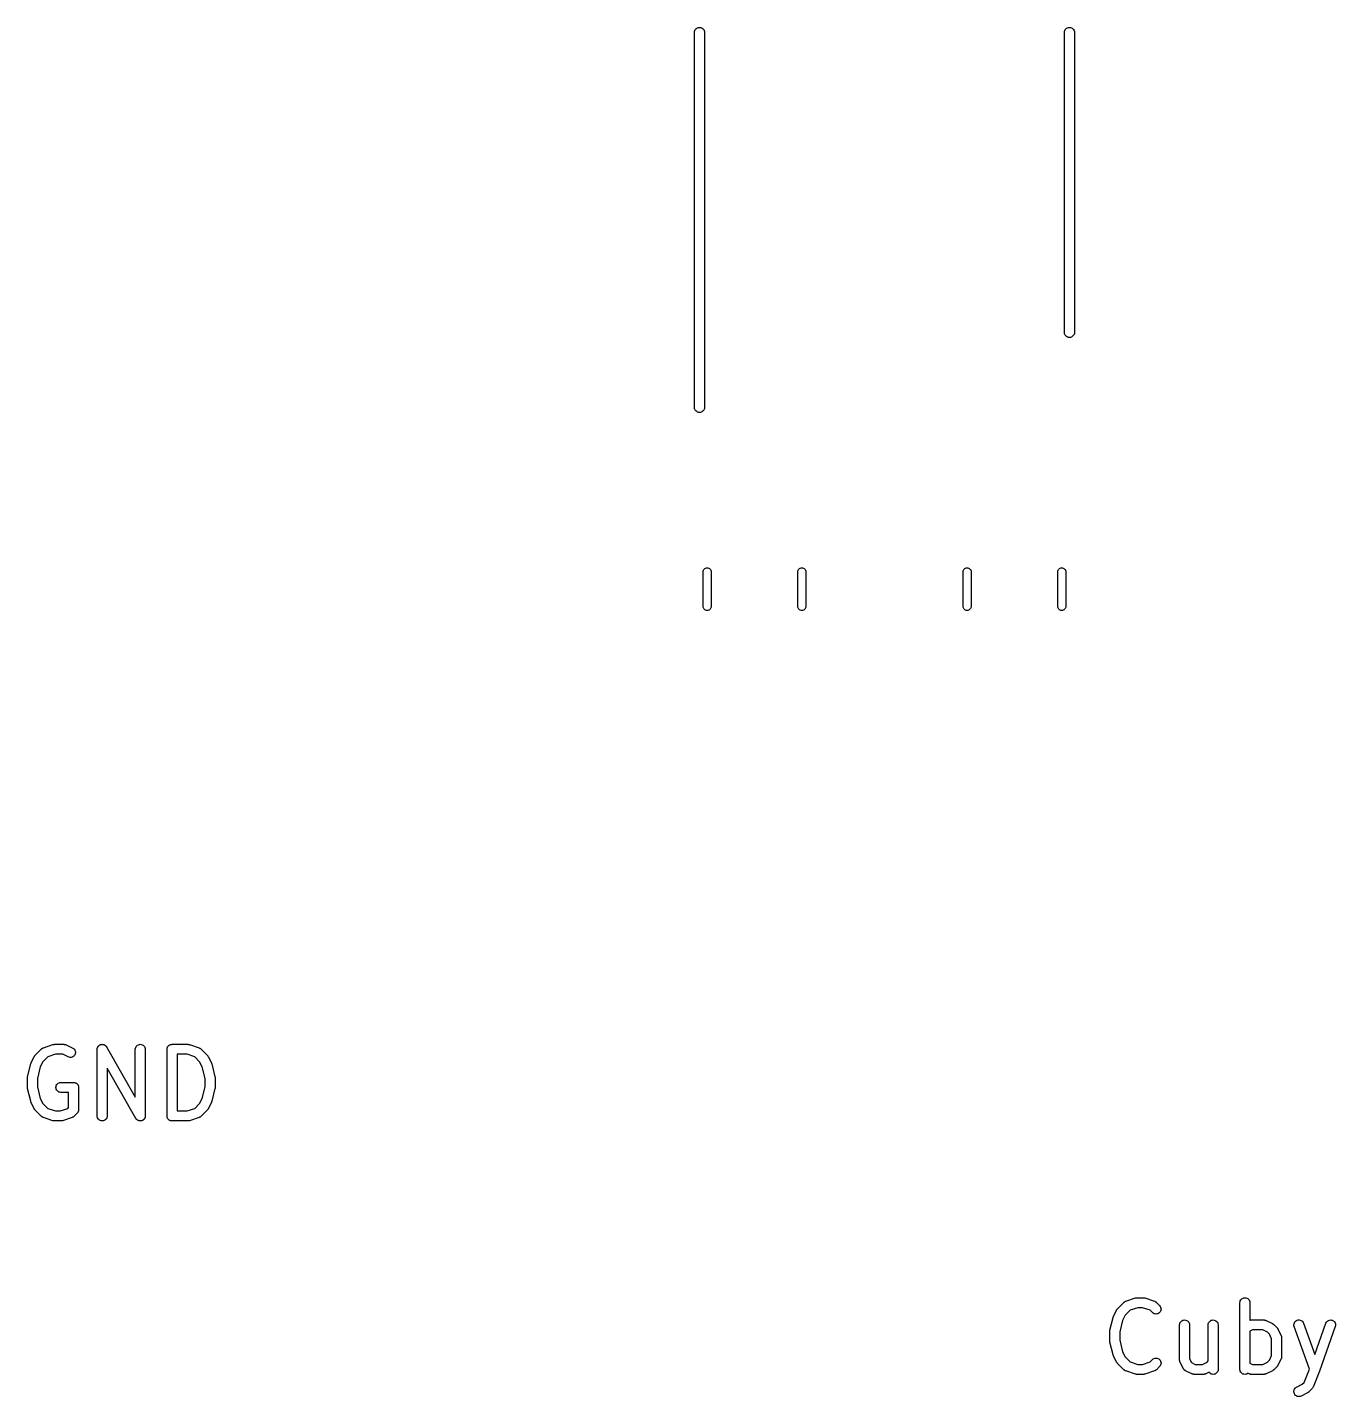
# Model space of a CAD drawing. Extents: x 153.1 to 192.9, y -117.1 to -78.2.
# Drawn here: x 153.09 to 172.72, y -117.11 to -96.57 of the extents above; entities that cross this region are included whole.
import ezdxf

# ---------------------------------------------------------------- set-up
doc = ezdxf.new("R2010")
doc.units = 0
doc.layers.add('BLACK', color=7, linetype='CONTINUOUS')

msp = doc.modelspace()

# ---------------------------------------------------------------- linework, layer by layer
at = {"layer": 'BLACK', "linetype": 'CONTINUOUS'}
for p, q in [((163.1, -96.6463), (163.101, -96.6353)), ((163.1, -102.279), (163.1, -96.6463)), ((163.101, -96.6353), (163.105, -96.6212)), ((163.105, -96.6212), (163.112, -96.6081)), ((163.112, -96.6081), (163.122, -96.5967)), ((163.122, -96.5967), (163.133, -96.5873)), ((163.133, -96.5873), (163.146, -96.5804)), ((163.146, -96.5804), (163.16, -96.5761)), ((163.16, -96.5761), (163.175, -96.5746)), ((163.175, -96.5746), (163.19, -96.5761)), ((163.19, -96.5761), (163.204, -96.5804)), ((163.204, -96.5804), (163.217, -96.5873)), ((163.217, -96.5873), (163.228, -96.5967)), ((163.228, -96.5967), (163.238, -96.6081)), ((163.238, -96.6081), (163.245, -96.6212)), ((163.245, -96.6212), (163.249, -96.6353)), ((163.249, -96.6353), (163.25, -96.6463)), ((163.25, -96.6463), (163.25, -102.279)), ((168.65, -96.6463), (168.651, -96.6353)), ((168.65, -101.154), (168.65, -96.6463)), ((168.651, -96.6353), (168.655, -96.6212)), ((168.655, -96.6212), (168.662, -96.6081)), ((168.662, -96.6081), (168.672, -96.5967)), ((168.672, -96.5967), (168.683, -96.5873)), ((168.683, -96.5873), (168.696, -96.5804)), ((168.696, -96.5804), (168.71, -96.5761)), ((168.71, -96.5761), (168.725, -96.5746)), ((168.725, -96.5746), (168.74, -96.5761)), ((168.74, -96.5761), (168.754, -96.5804)), ((168.754, -96.5804), (168.767, -96.5873)), ((168.767, -96.5873), (168.778, -96.5967)), ((168.778, -96.5967), (168.788, -96.6081)), ((168.788, -96.6081), (168.795, -96.6212)), ((168.795, -96.6212), (168.799, -96.6353)), ((168.799, -96.6353), (168.8, -96.6463)), ((168.8, -96.6463), (168.8, -101.154)), ((168.651, -101.165), (168.65, -101.154)), ((168.655, -101.179), (168.651, -101.165)), ((168.662, -101.192), (168.655, -101.179)), ((168.672, -101.203), (168.662, -101.192)), ((168.683, -101.213), (168.672, -101.203)), ((168.696, -101.22), (168.683, -101.213)), ((168.71, -101.224), (168.696, -101.22)), ((168.725, -101.225), (168.71, -101.224)), ((168.74, -101.224), (168.725, -101.225)), ((168.754, -101.22), (168.74, -101.224)), ((168.767, -101.213), (168.754, -101.22)), ((168.778, -101.203), (168.767, -101.213)), ((168.788, -101.192), (168.778, -101.203)), ((168.795, -101.179), (168.788, -101.192)), ((168.799, -101.165), (168.795, -101.179)), ((168.8, -101.154), (168.799, -101.165)), ((163.101, -102.29), (163.1, -102.279)), ((163.105, -102.304), (163.101, -102.29)), ((163.112, -102.317), (163.105, -102.304)), ((163.122, -102.328), (163.112, -102.317)), ((163.133, -102.338), (163.122, -102.328)), ((163.146, -102.345), (163.133, -102.338)), ((163.16, -102.349), (163.146, -102.345)), ((163.175, -102.35), (163.16, -102.349)), ((163.19, -102.349), (163.175, -102.35)), ((163.204, -102.345), (163.19, -102.349)), ((163.217, -102.338), (163.204, -102.345)), ((163.228, -102.328), (163.217, -102.338)), ((163.238, -102.317), (163.228, -102.328)), ((163.245, -102.304), (163.238, -102.317)), ((163.249, -102.29), (163.245, -102.304)), ((163.25, -102.279), (163.249, -102.29)), ((163.23, -104.738), (163.231, -104.73)), ((163.231, -104.73), (163.234, -104.718)), ((163.234, -104.718), (163.24, -104.708)), ((163.24, -104.708), (163.247, -104.699)), ((163.247, -104.699), (163.257, -104.691)), ((163.257, -104.691), (163.267, -104.686)), ((163.267, -104.686), (163.278, -104.682)), ((163.278, -104.682), (163.29, -104.681)), ((163.29, -104.681), (163.302, -104.682)), ((163.302, -104.682), (163.313, -104.686)), ((163.313, -104.686), (163.323, -104.691)), ((163.323, -104.691), (163.333, -104.699)), ((163.333, -104.699), (163.34, -104.708)), ((163.34, -104.708), (163.346, -104.718)), ((163.346, -104.718), (163.349, -104.73)), ((163.349, -104.73), (163.35, -104.738)), ((164.65, -104.738), (164.651, -104.73)), ((164.651, -104.73), (164.654, -104.718)), ((164.654, -104.718), (164.66, -104.708)), ((164.66, -104.708), (164.667, -104.699)), ((164.667, -104.699), (164.677, -104.691)), ((164.677, -104.691), (164.687, -104.686)), ((164.687, -104.686), (164.698, -104.682)), ((164.698, -104.682), (164.71, -104.681)), ((164.71, -104.681), (164.722, -104.682)), ((164.722, -104.682), (164.733, -104.686)), ((164.733, -104.686), (164.743, -104.691)), ((164.743, -104.691), (164.753, -104.699)), ((164.753, -104.699), (164.76, -104.708)), ((164.76, -104.708), (164.766, -104.718)), ((164.766, -104.718), (164.769, -104.73)), ((164.769, -104.73), (164.77, -104.738)), ((167.13, -104.738), (167.131, -104.73)), ((167.131, -104.73), (167.134, -104.718)), ((167.134, -104.718), (167.14, -104.708)), ((167.14, -104.708), (167.147, -104.699)), ((167.147, -104.699), (167.157, -104.691)), ((167.157, -104.691), (167.167, -104.686)), ((167.167, -104.686), (167.178, -104.682)), ((167.178, -104.682), (167.19, -104.681)), ((167.19, -104.681), (167.202, -104.682)), ((167.202, -104.682), (167.213, -104.686)), ((167.213, -104.686), (167.223, -104.691)), ((167.223, -104.691), (167.233, -104.699)), ((167.233, -104.699), (167.24, -104.708)), ((167.24, -104.708), (167.246, -104.718)), ((167.246, -104.718), (167.249, -104.73)), ((167.249, -104.73), (167.25, -104.738)), ((168.55, -104.738), (168.551, -104.73)), ((168.551, -104.73), (168.554, -104.718)), ((168.554, -104.718), (168.56, -104.708)), ((168.56, -104.708), (168.567, -104.699)), ((168.567, -104.699), (168.577, -104.691)), ((168.577, -104.691), (168.587, -104.686)), ((168.587, -104.686), (168.598, -104.682)), ((168.598, -104.682), (168.61, -104.681)), ((168.61, -104.681), (168.622, -104.682)), ((168.622, -104.682), (168.633, -104.686)), ((168.633, -104.686), (168.643, -104.691)), ((168.643, -104.691), (168.653, -104.699)), ((168.653, -104.699), (168.66, -104.708)), ((168.66, -104.708), (168.666, -104.718)), ((168.666, -104.718), (168.669, -104.73)), ((168.669, -104.73), (168.67, -104.738)), ((163.23, -105.262), (163.23, -104.738)), ((163.35, -104.738), (163.35, -105.262)), ((164.65, -105.262), (164.65, -104.738)), ((164.77, -104.738), (164.77, -105.262)), ((167.13, -105.262), (167.13, -104.738)), ((167.25, -104.738), (167.25, -105.262)), ((168.55, -105.262), (168.55, -104.738)), ((168.67, -104.738), (168.67, -105.262)), ((163.231, -105.27), (163.23, -105.262)), ((163.234, -105.282), (163.231, -105.27)), ((163.24, -105.292), (163.234, -105.282)), ((163.247, -105.301), (163.24, -105.292)), ((163.257, -105.309), (163.247, -105.301)), ((163.267, -105.314), (163.257, -105.309)), ((163.278, -105.318), (163.267, -105.314)), ((163.29, -105.319), (163.278, -105.318)), ((163.302, -105.318), (163.29, -105.319)), ((163.313, -105.314), (163.302, -105.318)), ((163.323, -105.309), (163.313, -105.314)), ((163.333, -105.301), (163.323, -105.309)), ((163.34, -105.292), (163.333, -105.301)), ((163.346, -105.282), (163.34, -105.292)), ((163.349, -105.27), (163.346, -105.282)), ((163.35, -105.262), (163.349, -105.27)), ((164.651, -105.27), (164.65, -105.262)), ((164.654, -105.282), (164.651, -105.27)), ((164.66, -105.292), (164.654, -105.282)), ((164.667, -105.301), (164.66, -105.292)), ((164.677, -105.309), (164.667, -105.301)), ((164.687, -105.314), (164.677, -105.309)), ((164.698, -105.318), (164.687, -105.314)), ((164.71, -105.319), (164.698, -105.318)), ((164.722, -105.318), (164.71, -105.319)), ((164.733, -105.314), (164.722, -105.318)), ((164.743, -105.309), (164.733, -105.314)), ((164.753, -105.301), (164.743, -105.309)), ((164.76, -105.292), (164.753, -105.301)), ((164.766, -105.282), (164.76, -105.292)), ((164.769, -105.27), (164.766, -105.282)), ((164.77, -105.262), (164.769, -105.27)), ((167.131, -105.27), (167.13, -105.262)), ((167.134, -105.282), (167.131, -105.27)), ((167.14, -105.292), (167.134, -105.282)), ((167.147, -105.301), (167.14, -105.292)), ((167.157, -105.309), (167.147, -105.301)), ((167.167, -105.314), (167.157, -105.309)), ((167.178, -105.318), (167.167, -105.314)), ((167.19, -105.319), (167.178, -105.318)), ((167.202, -105.318), (167.19, -105.319)), ((167.213, -105.314), (167.202, -105.318)), ((167.223, -105.309), (167.213, -105.314)), ((167.233, -105.301), (167.223, -105.309)), ((167.24, -105.292), (167.233, -105.301)), ((167.246, -105.282), (167.24, -105.292)), ((167.249, -105.27), (167.246, -105.282)), ((167.25, -105.262), (167.249, -105.27)), ((168.551, -105.27), (168.55, -105.262)), ((168.554, -105.282), (168.551, -105.27)), ((168.56, -105.292), (168.554, -105.282)), ((168.567, -105.301), (168.56, -105.292)), ((168.577, -105.309), (168.567, -105.301)), ((168.587, -105.314), (168.577, -105.309)), ((168.598, -105.318), (168.587, -105.314)), ((168.61, -105.319), (168.598, -105.318)), ((168.622, -105.318), (168.61, -105.319)), ((168.633, -105.314), (168.622, -105.318)), ((168.643, -105.309), (168.633, -105.314)), ((168.653, -105.301), (168.643, -105.309)), ((168.66, -105.292), (168.653, -105.301)), ((168.666, -105.282), (168.66, -105.292)), ((168.669, -105.27), (168.666, -105.282)), ((168.67, -105.262), (168.669, -105.27)), ((153.209, -111.992), (153.304, -111.897)), ((153.304, -111.897), (153.305, -111.896)), ((153.305, -111.896), (153.307, -111.895)), ((153.307, -111.895), (153.308, -111.893)), ((153.308, -111.893), (153.312, -111.89)), ((153.312, -111.89), (153.316, -111.887)), ((153.316, -111.887), (153.318, -111.886)), ((153.318, -111.886), (153.32, -111.885)), ((153.32, -111.885), (153.325, -111.883)), ((153.325, -111.883), (153.329, -111.88)), ((153.329, -111.88), (153.331, -111.88)), ((153.331, -111.88), (153.333, -111.879)), ((153.333, -111.879), (153.476, -111.831)), ((153.476, -111.831), (153.477, -111.831)), ((153.477, -111.831), (153.481, -111.83)), ((153.481, -111.83), (153.485, -111.829)), ((153.485, -111.829), (153.489, -111.829)), ((153.489, -111.829), (153.492, -111.828)), ((153.492, -111.828), (153.496, -111.828)), ((153.496, -111.828), (153.5, -111.827)), ((153.5, -111.827), (153.643, -111.827)), ((153.643, -111.827), (153.644, -111.827)), ((153.644, -111.827), (153.646, -111.828)), ((153.646, -111.828), (153.648, -111.828)), ((153.648, -111.828), (153.653, -111.828)), ((153.653, -111.828), (153.658, -111.829)), ((153.658, -111.829), (153.661, -111.83)), ((153.661, -111.83), (153.663, -111.83)), ((153.663, -111.83), (153.668, -111.832)), ((153.668, -111.832), (153.672, -111.833)), ((153.672, -111.833), (153.674, -111.835)), ((153.674, -111.835), (153.676, -111.835)), ((153.676, -111.835), (153.772, -111.883)), ((153.772, -111.883), (153.773, -111.883)), ((153.773, -111.883), (153.785, -111.891)), ((153.785, -111.891), (153.795, -111.902)), ((153.795, -111.902), (153.804, -111.914)), ((153.804, -111.914), (153.809, -111.927)), ((154.139, -111.901), (154.14, -111.899)), ((154.139, -111.902), (154.139, -111.901)), ((154.139, -112.902), (154.139, -111.902)), ((154.14, -111.892), (154.141, -111.887)), ((154.14, -111.896), (154.14, -111.892)), ((154.14, -111.899), (154.14, -111.896)), ((154.141, -111.887), (154.142, -111.884)), ((154.142, -111.882), (154.144, -111.877)), ((154.142, -111.884), (154.142, -111.882)), ((154.144, -111.877), (154.145, -111.873)), ((154.145, -111.873), (154.147, -111.871)), ((154.147, -111.868), (154.15, -111.864)), ((154.147, -111.871), (154.147, -111.868)), ((154.15, -111.864), (154.152, -111.86)), ((154.152, -111.86), (154.154, -111.858)), ((154.154, -111.858), (154.155, -111.856)), ((154.155, -111.856), (154.159, -111.852)), ((154.159, -111.852), (154.162, -111.849)), ((154.162, -111.849), (154.164, -111.847)), ((154.164, -111.847), (154.166, -111.845)), ((154.166, -111.845), (154.169, -111.843)), ((154.169, -111.843), (154.173, -111.84)), ((154.173, -111.84), (154.175, -111.838)), ((154.175, -111.838), (154.178, -111.837)), ((154.178, -111.837), (154.182, -111.835)), ((154.182, -111.835), (154.186, -111.833)), ((154.186, -111.833), (154.189, -111.832)), ((154.189, -111.832), (154.191, -111.831)), ((154.191, -111.831), (154.196, -111.83)), ((154.196, -111.83), (154.2, -111.829)), ((154.2, -111.829), (154.203, -111.828)), ((154.203, -111.828), (154.205, -111.828)), ((154.205, -111.828), (154.21, -111.828)), ((154.21, -111.828), (154.215, -111.827)), ((154.215, -111.827), (154.217, -111.828)), ((154.217, -111.828), (154.22, -111.828)), ((154.22, -111.828), (154.225, -111.828)), ((154.225, -111.828), (154.229, -111.829)), ((154.229, -111.829), (154.232, -111.83)), ((154.232, -111.83), (154.234, -111.83)), ((154.234, -111.83), (154.239, -111.832)), ((154.239, -111.832), (154.243, -111.833)), ((154.243, -111.833), (154.246, -111.834)), ((154.246, -111.834), (154.248, -111.835)), ((154.248, -111.835), (154.252, -111.838)), ((154.252, -111.838), (154.256, -111.84)), ((154.256, -111.84), (154.258, -111.842)), ((154.258, -111.842), (154.26, -111.843)), ((154.26, -111.843), (154.264, -111.846)), ((154.264, -111.846), (154.268, -111.85)), ((154.268, -111.85), (154.269, -111.851)), ((154.269, -111.851), (154.271, -111.853)), ((154.271, -111.853), (154.274, -111.857)), ((154.274, -111.857), (154.277, -111.861)), ((154.277, -111.861), (154.278, -111.863)), ((154.278, -111.863), (154.279, -111.865)), ((154.279, -111.865), (154.711, -112.62)), ((154.711, -111.901), (154.712, -111.887)), ((154.711, -111.902), (154.711, -111.901)), ((154.711, -112.62), (154.711, -111.902)), ((154.712, -111.887), (154.717, -111.873)), ((154.717, -111.873), (154.724, -111.86)), ((154.724, -111.86), (154.733, -111.849)), ((154.733, -111.849), (154.745, -111.84)), ((154.745, -111.84), (154.758, -111.833)), ((154.758, -111.833), (154.772, -111.829)), ((154.772, -111.829), (154.786, -111.827)), ((154.786, -111.827), (154.801, -111.829)), ((154.801, -111.829), (154.815, -111.833)), ((154.815, -111.833), (154.828, -111.84)), ((154.828, -111.84), (154.839, -111.85)), ((154.839, -111.85), (154.848, -111.861)), ((154.848, -111.861), (154.855, -111.874)), ((154.855, -111.874), (154.859, -111.888)), ((154.859, -111.888), (154.861, -111.902)), ((154.861, -111.902), (154.861, -112.902)), ((155.187, -111.901), (155.188, -111.894)), ((155.187, -111.902), (155.187, -111.901)), ((155.187, -112.902), (155.187, -111.902)), ((155.187, -111.902), (155.187, -111.902)), ((155.187, -111.902), (155.187, -111.902)), ((155.187, -111.902), (155.187, -111.902)), ((155.188, -111.894), (155.188, -111.887)), ((155.188, -111.887), (155.189, -111.887)), ((155.189, -111.887), (155.191, -111.88)), ((155.189, -111.887), (155.189, -111.887)), ((155.191, -111.88), (155.193, -111.873)), ((155.193, -111.873), (155.196, -111.867)), ((155.193, -111.873), (155.193, -111.873)), ((155.193, -111.873), (155.193, -111.873)), ((155.196, -111.867), (155.2, -111.86)), ((155.2, -111.86), (155.205, -111.855)), ((155.2, -111.86), (155.2, -111.86)), ((155.2, -111.86), (155.2, -111.86)), ((155.205, -111.855), (155.209, -111.849)), ((155.209, -111.849), (155.215, -111.844)), ((155.209, -111.849), (155.209, -111.849)), ((155.209, -111.849), (155.209, -111.849)), ((155.215, -111.844), (155.22, -111.84)), ((155.22, -111.84), (155.221, -111.84)), ((155.221, -111.84), (155.227, -111.836)), ((155.221, -111.84), (155.221, -111.84)), ((155.227, -111.836), (155.233, -111.833)), ((155.233, -111.833), (155.234, -111.833)), ((155.234, -111.833), (155.241, -111.831)), ((155.234, -111.833), (155.234, -111.833)), ((155.241, -111.831), (155.247, -111.829)), ((155.247, -111.829), (155.248, -111.829)), ((155.248, -111.829), (155.255, -111.828)), ((155.248, -111.829), (155.248, -111.829)), ((155.255, -111.828), (155.262, -111.827)), ((155.262, -111.827), (155.5, -111.827)), ((155.5, -111.827), (155.501, -111.827)), ((155.501, -111.827), (155.505, -111.828)), ((155.505, -111.828), (155.509, -111.828)), ((155.509, -111.828), (155.512, -111.829)), ((155.512, -111.829), (155.516, -111.829)), ((155.516, -111.829), (155.52, -111.83)), ((155.52, -111.83), (155.524, -111.831)), ((155.524, -111.831), (155.667, -111.879)), ((155.667, -111.879), (155.668, -111.879)), ((155.668, -111.879), (155.67, -111.88)), ((155.67, -111.88), (155.672, -111.881)), ((155.672, -111.881), (155.676, -111.883)), ((155.676, -111.883), (155.681, -111.885)), ((155.681, -111.885), (155.683, -111.887)), ((155.683, -111.887), (155.685, -111.888)), ((155.685, -111.888), (155.689, -111.891)), ((155.689, -111.891), (155.693, -111.894)), ((155.693, -111.894), (155.694, -111.896)), ((155.694, -111.896), (155.696, -111.897)), ((155.696, -111.897), (155.791, -111.992)), ((153.094, -112.313), (153.142, -112.122)), ((153.142, -112.121), (153.144, -112.114)), ((153.142, -112.122), (153.142, -112.121)), ((153.142, -112.121), (153.142, -112.121)), ((153.142, -112.121), (153.142, -112.121)), ((153.144, -112.114), (153.147, -112.108)), ((153.147, -112.107), (153.195, -112.012)), ((153.147, -112.108), (153.147, -112.107)), ((153.147, -112.107), (153.147, -112.107)), ((153.195, -112.011), (153.198, -112.007)), ((153.195, -112.012), (153.195, -112.011)), ((153.198, -112.007), (153.2, -112.004)), ((153.2, -112.004), (153.202, -112.001)), ((153.202, -112.001), (153.203, -111.998)), ((153.203, -111.998), (153.206, -111.995)), ((153.206, -111.995), (153.209, -111.992)), ((153.324, -112.09), (153.285, -112.167)), ((153.398, -112.016), (153.324, -112.09)), ((153.512, -111.977), (153.398, -112.016)), ((153.625, -111.977), (153.512, -111.977)), ((153.705, -112.017), (153.625, -111.977)), ((153.718, -112.022), (153.705, -112.017)), ((153.733, -112.025), (153.718, -112.022)), ((153.747, -112.024), (153.733, -112.025)), ((153.762, -112.021), (153.747, -112.024)), ((153.775, -112.015), (153.762, -112.021)), ((153.787, -112.007), (153.775, -112.015)), ((153.797, -111.996), (153.787, -112.007)), ((153.805, -111.984), (153.797, -111.996)), ((153.81, -111.97), (153.805, -111.984)), ((153.809, -111.927), (153.813, -111.941)), ((153.813, -111.956), (153.81, -111.97)), ((153.813, -111.941), (153.813, -111.956)), ((155.337, -111.977), (155.337, -112.827)), ((155.488, -111.977), (155.337, -111.977)), ((155.602, -112.016), (155.488, -111.977)), ((155.676, -112.09), (155.602, -112.016)), ((155.715, -112.167), (155.676, -112.09)), ((155.791, -111.992), (155.792, -111.993)), ((155.792, -111.993), (155.794, -111.996)), ((155.794, -111.996), (155.797, -111.999)), ((155.797, -111.999), (155.799, -112.002)), ((155.799, -112.002), (155.801, -112.004)), ((155.801, -112.004), (155.803, -112.008)), ((155.803, -112.008), (155.805, -112.012)), ((155.805, -112.012), (155.853, -112.107)), ((155.853, -112.107), (155.853, -112.108)), ((155.853, -112.108), (155.853, -112.108)), ((155.853, -112.108), (155.854, -112.108)), ((155.854, -112.108), (155.856, -112.115)), ((155.856, -112.115), (155.858, -112.122)), ((155.858, -112.122), (155.858, -112.122)), ((155.858, -112.122), (155.858, -112.122)), ((155.858, -112.122), (155.906, -112.313)), ((153.092, -112.327), (153.093, -112.321)), ((153.092, -112.329), (153.092, -112.327)), ((153.092, -112.33), (153.092, -112.329)), ((153.092, -112.331), (153.092, -112.33)), ((153.092, -112.474), (153.092, -112.331)), ((153.093, -112.315), (153.094, -112.314)), ((153.093, -112.321), (153.093, -112.315)), ((153.094, -112.314), (153.094, -112.313)), ((153.285, -112.167), (153.242, -112.34)), ((154.721, -112.94), (154.289, -112.185)), ((154.289, -112.185), (154.289, -112.902)), ((155.758, -112.34), (155.715, -112.167)), ((155.906, -112.313), (155.906, -112.314)), ((155.906, -112.314), (155.907, -112.315)), ((155.907, -112.315), (155.907, -112.316)), ((155.907, -112.316), (155.907, -112.322)), ((155.907, -112.322), (155.908, -112.328)), ((155.908, -112.328), (155.908, -112.33)), ((155.908, -112.33), (155.908, -112.331)), ((155.908, -112.331), (155.908, -112.474)), ((153.092, -112.475), (153.092, -112.474)), ((153.092, -112.476), (153.092, -112.475)), ((153.093, -112.482), (153.092, -112.476)), ((153.093, -112.488), (153.093, -112.482)), ((153.093, -112.49), (153.093, -112.488)), ((153.094, -112.491), (153.093, -112.49)), ((153.094, -112.492), (153.094, -112.491)), ((153.142, -112.682), (153.094, -112.492)), ((153.242, -112.34), (153.242, -112.465)), ((153.242, -112.465), (153.285, -112.638)), ((153.52, -112.473), (153.522, -112.459)), ((153.522, -112.488), (153.52, -112.473)), ((153.522, -112.459), (153.526, -112.445)), ((153.526, -112.502), (153.522, -112.488)), ((153.526, -112.445), (153.533, -112.432)), ((153.532, -112.515), (153.526, -112.502)), ((153.542, -112.526), (153.532, -112.515)), ((153.533, -112.432), (153.542, -112.421)), ((153.542, -112.421), (153.554, -112.411)), ((153.553, -112.536), (153.542, -112.526)), ((153.566, -112.543), (153.553, -112.536)), ((153.554, -112.411), (153.567, -112.404)), ((153.567, -112.404), (153.581, -112.4)), ((153.581, -112.4), (153.595, -112.399)), ((153.595, -112.399), (153.786, -112.399)), ((153.786, -112.399), (153.786, -112.399)), ((153.786, -112.399), (153.786, -112.399)), ((153.786, -112.399), (153.786, -112.399)), ((153.786, -112.399), (153.787, -112.399)), ((153.787, -112.399), (153.794, -112.4)), ((153.794, -112.4), (153.801, -112.4)), ((153.801, -112.4), (153.801, -112.4)), ((153.801, -112.4), (153.801, -112.4)), ((153.801, -112.4), (153.808, -112.403)), ((153.808, -112.403), (153.815, -112.405)), ((153.815, -112.405), (153.815, -112.405)), ((153.815, -112.405), (153.815, -112.405)), ((153.815, -112.405), (153.821, -112.408)), ((153.821, -112.408), (153.828, -112.412)), ((153.828, -112.412), (153.828, -112.412)), ((153.828, -112.412), (153.828, -112.412)), ((153.828, -112.412), (153.834, -112.416)), ((153.834, -112.416), (153.839, -112.421)), ((153.839, -112.421), (153.839, -112.421)), ((153.839, -112.421), (153.839, -112.421)), ((153.839, -112.421), (153.844, -112.427)), ((153.844, -112.427), (153.848, -112.432)), ((153.848, -112.432), (153.848, -112.433)), ((153.848, -112.433), (153.848, -112.433)), ((153.848, -112.433), (153.852, -112.439)), ((153.852, -112.439), (153.855, -112.445)), ((153.855, -112.445), (153.855, -112.445)), ((153.855, -112.445), (153.855, -112.446)), ((153.855, -112.446), (153.857, -112.452)), ((153.857, -112.452), (153.859, -112.459)), ((153.859, -112.459), (153.859, -112.46)), ((153.859, -112.46), (153.859, -112.46)), ((153.859, -112.46), (153.86, -112.467)), ((153.86, -112.467), (153.861, -112.474)), ((153.861, -112.474), (153.861, -112.807)), ((155.715, -112.638), (155.758, -112.465)), ((155.758, -112.465), (155.758, -112.34)), ((155.906, -112.492), (155.858, -112.682)), ((155.907, -112.489), (155.906, -112.491)), ((155.906, -112.491), (155.906, -112.492)), ((155.908, -112.478), (155.907, -112.483)), ((155.907, -112.483), (155.907, -112.489)), ((155.908, -112.474), (155.908, -112.475)), ((155.908, -112.475), (155.908, -112.476)), ((155.908, -112.476), (155.908, -112.478)), ((153.142, -112.683), (153.142, -112.682)), ((153.144, -112.69), (153.142, -112.683)), ((153.142, -112.683), (153.142, -112.683)), ((153.146, -112.696), (153.144, -112.69)), ((153.147, -112.697), (153.146, -112.696)), ((153.147, -112.698), (153.147, -112.697)), ((153.147, -112.697), (153.147, -112.697)), ((153.195, -112.793), (153.147, -112.698)), ((153.285, -112.638), (153.324, -112.715)), ((153.324, -112.715), (153.398, -112.789)), ((153.58, -112.547), (153.566, -112.543)), ((153.594, -112.549), (153.58, -112.547)), ((153.595, -112.549), (153.594, -112.549)), ((153.711, -112.549), (153.595, -112.549)), ((153.711, -112.776), (153.711, -112.549)), ((155.602, -112.789), (155.676, -112.715)), ((155.676, -112.715), (155.715, -112.638)), ((155.853, -112.698), (155.805, -112.793)), ((155.856, -112.691), (155.853, -112.697)), ((155.853, -112.697), (155.853, -112.698)), ((155.853, -112.698), (155.853, -112.698)), ((155.858, -112.684), (155.856, -112.691)), ((155.858, -112.682), (155.858, -112.683)), ((155.858, -112.683), (155.858, -112.684)), ((155.858, -112.684), (155.858, -112.684)), ((153.197, -112.797), (153.195, -112.793)), ((153.199, -112.8), (153.197, -112.797)), ((153.201, -112.803), (153.199, -112.8)), ((153.203, -112.805), (153.201, -112.803)), ((153.206, -112.809), (153.203, -112.805)), ((153.208, -112.812), (153.206, -112.809)), ((153.209, -112.813), (153.208, -112.812)), ((153.304, -112.908), (153.209, -112.813)), ((153.306, -112.909), (153.304, -112.908)), ((153.307, -112.911), (153.306, -112.909)), ((153.311, -112.914), (153.307, -112.911)), ((153.315, -112.917), (153.311, -112.914)), ((153.317, -112.918), (153.315, -112.917)), ((153.319, -112.919), (153.317, -112.918)), ((153.324, -112.922), (153.319, -112.919)), ((153.328, -112.924), (153.324, -112.922)), ((153.33, -112.925), (153.328, -112.924)), ((153.332, -112.926), (153.33, -112.925)), ((153.333, -112.926), (153.332, -112.926)), ((153.476, -112.974), (153.333, -112.926)), ((153.398, -112.789), (153.512, -112.827)), ((153.512, -112.827), (153.583, -112.827)), ((153.583, -112.827), (153.698, -112.789)), ((153.762, -112.926), (153.619, -112.974)), ((153.698, -112.789), (153.711, -112.776)), ((153.764, -112.925), (153.762, -112.926)), ((153.766, -112.924), (153.764, -112.925)), ((153.77, -112.922), (153.766, -112.924)), ((153.775, -112.92), (153.77, -112.922)), ((153.777, -112.919), (153.775, -112.92)), ((153.779, -112.918), (153.777, -112.919)), ((153.783, -112.914), (153.779, -112.918)), ((153.787, -112.912), (153.783, -112.914)), ((153.789, -112.91), (153.787, -112.912)), ((153.79, -112.909), (153.789, -112.91)), ((153.791, -112.908), (153.79, -112.909)), ((153.839, -112.86), (153.791, -112.908)), ((153.843, -112.855), (153.839, -112.86)), ((153.848, -112.85), (153.843, -112.855)), ((153.851, -112.843), (153.848, -112.849)), ((153.848, -112.849), (153.848, -112.849)), ((153.848, -112.849), (153.848, -112.85)), ((153.855, -112.837), (153.851, -112.843)), ((153.857, -112.829), (153.855, -112.836)), ((153.855, -112.836), (153.855, -112.836)), ((153.855, -112.836), (153.855, -112.837)), ((153.859, -112.823), (153.857, -112.829)), ((153.86, -112.815), (153.859, -112.822)), ((153.859, -112.822), (153.859, -112.822)), ((153.859, -112.822), (153.859, -112.823)), ((153.861, -112.808), (153.86, -112.815)), ((153.861, -112.807), (153.861, -112.807)), ((153.861, -112.807), (153.861, -112.807)), ((153.861, -112.807), (153.861, -112.807)), ((153.861, -112.807), (153.861, -112.808)), ((154.141, -112.917), (154.139, -112.902)), ((154.145, -112.931), (154.141, -112.917)), ((154.152, -112.944), (154.145, -112.931)), ((154.161, -112.955), (154.152, -112.944)), ((154.276, -112.945), (154.267, -112.956)), ((154.283, -112.932), (154.276, -112.945)), ((154.288, -112.918), (154.283, -112.932)), ((154.289, -112.903), (154.288, -112.918)), ((154.289, -112.902), (154.289, -112.903)), ((154.722, -112.942), (154.721, -112.94)), ((154.723, -112.944), (154.722, -112.942)), ((154.726, -112.948), (154.723, -112.944)), ((154.729, -112.952), (154.726, -112.948)), ((154.845, -112.949), (154.841, -112.952)), ((154.846, -112.947), (154.845, -112.949)), ((154.848, -112.945), (154.846, -112.947)), ((154.85, -112.941), (154.848, -112.945)), ((154.853, -112.936), (154.85, -112.941)), ((154.855, -112.932), (154.853, -112.934)), ((154.853, -112.934), (154.853, -112.936)), ((154.856, -112.927), (154.855, -112.932)), ((154.858, -112.923), (154.856, -112.927)), ((154.859, -112.918), (154.858, -112.92)), ((154.858, -112.92), (154.858, -112.923)), ((154.86, -112.913), (154.859, -112.918)), ((154.861, -112.903), (154.86, -112.906)), ((154.86, -112.906), (154.86, -112.908)), ((154.86, -112.908), (154.86, -112.913)), ((154.861, -112.902), (154.861, -112.903)), ((155.188, -112.909), (155.187, -112.902)), ((155.188, -112.916), (155.188, -112.909)), ((155.188, -112.917), (155.188, -112.916)), ((155.19, -112.924), (155.188, -112.917)), ((155.188, -112.917), (155.188, -112.917)), ((155.192, -112.93), (155.19, -112.924)), ((155.192, -112.931), (155.192, -112.93)), ((155.193, -112.931), (155.192, -112.931)), ((155.196, -112.937), (155.193, -112.931)), ((155.199, -112.943), (155.196, -112.937)), ((155.199, -112.944), (155.199, -112.943)), ((155.204, -112.949), (155.199, -112.944)), ((155.199, -112.944), (155.199, -112.944)), ((155.208, -112.955), (155.204, -112.949)), ((155.337, -112.827), (155.488, -112.827)), ((155.488, -112.827), (155.602, -112.789)), ((155.667, -112.926), (155.524, -112.974)), ((155.669, -112.925), (155.667, -112.926)), ((155.671, -112.924), (155.669, -112.925)), ((155.675, -112.922), (155.671, -112.924)), ((155.68, -112.92), (155.675, -112.922)), ((155.682, -112.919), (155.68, -112.92)), ((155.684, -112.918), (155.682, -112.919)), ((155.688, -112.914), (155.684, -112.918)), ((155.692, -112.912), (155.688, -112.914)), ((155.693, -112.91), (155.692, -112.912)), ((155.695, -112.909), (155.693, -112.91)), ((155.696, -112.908), (155.695, -112.909)), ((155.791, -112.813), (155.696, -112.908)), ((155.794, -112.809), (155.791, -112.813)), ((155.797, -112.806), (155.794, -112.809)), ((155.798, -112.804), (155.797, -112.806)), ((155.8, -112.801), (155.798, -112.804)), ((155.802, -112.798), (155.8, -112.801)), ((155.805, -112.794), (155.802, -112.798)), ((155.805, -112.793), (155.805, -112.794)), ((153.48, -112.974), (153.476, -112.974)), ((153.484, -112.976), (153.48, -112.974)), ((153.488, -112.976), (153.484, -112.976)), ((153.491, -112.977), (153.488, -112.976)), ((153.495, -112.977), (153.491, -112.977)), ((153.499, -112.977), (153.495, -112.977)), ((153.5, -112.977), (153.499, -112.977)), ((153.595, -112.977), (153.5, -112.977)), ((153.599, -112.977), (153.595, -112.977)), ((153.604, -112.977), (153.599, -112.977)), ((153.607, -112.976), (153.604, -112.977)), ((153.61, -112.976), (153.607, -112.976)), ((153.614, -112.975), (153.61, -112.976)), ((153.618, -112.974), (153.614, -112.975)), ((153.619, -112.974), (153.618, -112.974)), ((154.172, -112.965), (154.161, -112.955)), ((154.185, -112.972), (154.172, -112.965)), ((154.199, -112.976), (154.185, -112.972)), ((154.214, -112.977), (154.199, -112.976)), ((154.228, -112.976), (154.214, -112.977)), ((154.242, -112.972), (154.228, -112.976)), ((154.255, -112.965), (154.242, -112.972)), ((154.267, -112.956), (154.255, -112.965)), ((154.731, -112.953), (154.729, -112.952)), ((154.732, -112.955), (154.731, -112.953)), ((154.736, -112.958), (154.732, -112.955)), ((154.74, -112.962), (154.736, -112.958)), ((154.742, -112.963), (154.74, -112.962)), ((154.744, -112.965), (154.742, -112.963)), ((154.748, -112.967), (154.744, -112.965)), ((154.752, -112.969), (154.748, -112.967)), ((154.754, -112.97), (154.752, -112.969)), ((154.757, -112.972), (154.754, -112.97)), ((154.761, -112.973), (154.757, -112.972)), ((154.766, -112.975), (154.761, -112.973)), ((154.768, -112.975), (154.766, -112.975)), ((154.771, -112.976), (154.768, -112.975)), ((154.775, -112.976), (154.771, -112.976)), ((154.78, -112.977), (154.775, -112.976)), ((154.783, -112.977), (154.78, -112.977)), ((154.785, -112.977), (154.783, -112.977)), ((154.79, -112.977), (154.785, -112.977)), ((154.795, -112.977), (154.79, -112.977)), ((154.797, -112.976), (154.795, -112.977)), ((154.8, -112.976), (154.797, -112.976)), ((154.804, -112.975), (154.8, -112.976)), ((154.809, -112.974), (154.804, -112.975)), ((154.811, -112.973), (154.809, -112.974)), ((154.814, -112.972), (154.811, -112.973)), ((154.818, -112.97), (154.814, -112.972)), ((154.822, -112.968), (154.818, -112.97)), ((154.825, -112.966), (154.822, -112.968)), ((154.827, -112.965), (154.825, -112.966)), ((154.831, -112.962), (154.827, -112.965)), ((154.834, -112.959), (154.831, -112.962)), ((154.836, -112.958), (154.834, -112.959)), ((154.838, -112.956), (154.836, -112.958)), ((154.841, -112.952), (154.838, -112.956)), ((155.209, -112.955), (155.208, -112.955)), ((155.214, -112.96), (155.209, -112.955)), ((155.209, -112.955), (155.209, -112.955)), ((155.22, -112.964), (155.214, -112.96)), ((155.22, -112.965), (155.22, -112.964)), ((155.22, -112.964), (155.22, -112.964)), ((155.226, -112.968), (155.22, -112.965)), ((155.232, -112.971), (155.226, -112.968)), ((155.233, -112.971), (155.232, -112.971)), ((155.233, -112.972), (155.233, -112.971)), ((155.24, -112.974), (155.233, -112.972)), ((155.246, -112.976), (155.24, -112.974)), ((155.247, -112.976), (155.246, -112.976)), ((155.254, -112.977), (155.247, -112.976)), ((155.247, -112.976), (155.247, -112.976)), ((155.261, -112.977), (155.254, -112.977)), ((155.262, -112.977), (155.261, -112.977)), ((155.261, -112.977), (155.261, -112.977)), ((155.261, -112.977), (155.261, -112.977)), ((155.261, -112.977), (155.261, -112.977)), ((155.5, -112.977), (155.262, -112.977)), ((155.504, -112.977), (155.5, -112.977)), ((155.508, -112.977), (155.504, -112.977)), ((155.511, -112.976), (155.508, -112.977)), ((155.515, -112.976), (155.511, -112.976)), ((155.519, -112.975), (155.515, -112.976)), ((155.523, -112.974), (155.519, -112.975)), ((155.524, -112.974), (155.523, -112.974)), ((169.385, -115.907), (169.433, -115.812)), ((169.433, -115.811), (169.436, -115.807)), ((169.433, -115.812), (169.433, -115.811)), ((169.436, -115.807), (169.438, -115.804)), ((169.438, -115.804), (169.44, -115.801)), ((169.44, -115.801), (169.441, -115.798)), ((169.441, -115.798), (169.444, -115.795)), ((169.444, -115.795), (169.447, -115.792)), ((169.447, -115.792), (169.542, -115.697)), ((169.542, -115.697), (169.543, -115.696)), ((169.543, -115.696), (169.545, -115.695)), ((169.545, -115.695), (169.546, -115.693)), ((169.546, -115.693), (169.55, -115.69)), ((169.55, -115.69), (169.554, -115.687)), ((169.554, -115.687), (169.556, -115.686)), ((169.556, -115.686), (169.558, -115.685)), ((169.558, -115.685), (169.563, -115.683)), ((169.636, -115.816), (169.562, -115.89)), ((169.563, -115.683), (169.567, -115.68)), ((169.567, -115.68), (169.57, -115.68)), ((169.57, -115.68), (169.572, -115.679)), ((169.572, -115.679), (169.714, -115.631)), ((169.75, -115.777), (169.636, -115.816)), ((169.714, -115.631), (169.715, -115.631)), ((169.715, -115.631), (169.719, -115.63)), ((169.719, -115.63), (169.724, -115.629)), ((169.724, -115.629), (169.727, -115.629)), ((169.727, -115.629), (169.73, -115.628)), ((169.73, -115.628), (169.734, -115.628)), ((169.734, -115.628), (169.738, -115.627)), ((169.738, -115.627), (169.833, -115.627)), ((169.821, -115.777), (169.75, -115.777)), ((169.936, -115.816), (169.821, -115.777)), ((169.833, -115.627), (169.834, -115.627)), ((169.834, -115.627), (169.839, -115.628)), ((169.839, -115.628), (169.843, -115.628)), ((169.843, -115.628), (169.846, -115.629)), ((169.846, -115.629), (169.849, -115.629)), ((169.849, -115.629), (169.853, -115.63)), ((169.853, -115.63), (169.857, -115.631)), ((169.857, -115.631), (170, -115.679)), ((169.971, -115.851), (169.936, -115.816)), ((170, -115.679), (170.001, -115.679)), ((170.001, -115.679), (170.003, -115.68)), ((170.003, -115.68), (170.005, -115.681)), ((170.005, -115.681), (170.01, -115.683)), ((170.01, -115.683), (170.014, -115.685)), ((170.014, -115.685), (170.016, -115.687)), ((170.016, -115.687), (170.018, -115.688)), ((170.018, -115.688), (170.022, -115.691)), ((170.022, -115.691), (170.026, -115.694)), ((170.026, -115.694), (170.028, -115.696)), ((170.028, -115.696), (170.029, -115.697)), ((170.029, -115.697), (170.077, -115.745)), ((170.077, -115.745), (170.078, -115.745)), ((170.078, -115.745), (170.087, -115.757)), ((170.087, -115.757), (170.093, -115.77)), ((170.093, -115.77), (170.098, -115.784)), ((170.097, -115.813), (170.093, -115.827)), ((170.099, -115.798), (170.097, -115.813)), ((170.098, -115.784), (170.099, -115.798)), ((171.282, -115.701), (171.284, -115.687)), ((171.282, -115.702), (171.282, -115.701)), ((171.282, -116.702), (171.282, -115.702)), ((171.284, -115.687), (171.288, -115.673)), ((171.288, -115.673), (171.295, -115.66)), ((171.295, -115.66), (171.305, -115.649)), ((171.305, -115.649), (171.316, -115.64)), ((171.316, -115.64), (171.329, -115.633)), ((171.329, -115.633), (171.343, -115.629)), ((171.343, -115.629), (171.358, -115.627)), ((171.358, -115.627), (171.372, -115.629)), ((171.372, -115.629), (171.386, -115.633)), ((171.386, -115.633), (171.399, -115.64)), ((171.399, -115.64), (171.41, -115.65)), ((171.41, -115.65), (171.42, -115.661)), ((171.42, -115.661), (171.426, -115.674)), ((171.426, -115.674), (171.431, -115.688)), ((171.431, -115.688), (171.432, -115.702)), ((171.432, -115.702), (171.432, -115.964)), ((169.332, -116.113), (169.38, -115.922)), ((169.38, -115.921), (169.383, -115.914)), ((169.38, -115.922), (169.38, -115.921)), ((169.38, -115.921), (169.38, -115.921)), ((169.38, -115.921), (169.38, -115.921)), ((169.383, -115.914), (169.385, -115.908)), ((169.385, -115.908), (169.385, -115.907)), ((169.385, -115.907), (169.385, -115.907)), ((169.523, -115.967), (169.48, -116.14)), ((169.562, -115.89), (169.523, -115.967)), ((169.982, -115.86), (169.971, -115.851)), ((169.995, -115.867), (169.982, -115.86)), ((170.009, -115.871), (169.995, -115.867)), ((170.024, -115.873), (170.009, -115.871)), ((170.038, -115.871), (170.024, -115.873)), ((170.052, -115.867), (170.038, -115.871)), ((170.065, -115.86), (170.052, -115.867)), ((170.076, -115.851), (170.065, -115.86)), ((170.086, -115.84), (170.076, -115.851)), ((170.093, -115.827), (170.086, -115.84)), ((170.377, -116.035), (170.379, -116.02)), ((170.379, -116.02), (170.383, -116.006)), ((170.383, -116.006), (170.39, -115.993)), ((170.39, -115.993), (170.4, -115.982)), ((170.4, -115.982), (170.411, -115.973)), ((170.411, -115.973), (170.424, -115.966)), ((170.424, -115.966), (170.438, -115.962)), ((170.438, -115.962), (170.453, -115.961)), ((170.453, -115.961), (170.467, -115.962)), ((170.467, -115.962), (170.481, -115.967)), ((170.481, -115.967), (170.494, -115.974)), ((170.494, -115.974), (170.506, -115.983)), ((170.506, -115.983), (170.515, -115.994)), ((170.515, -115.994), (170.522, -116.007)), ((170.522, -116.007), (170.526, -116.021)), ((170.526, -116.021), (170.527, -116.036)), ((170.806, -116.035), (170.808, -116.02)), ((170.808, -116.02), (170.812, -116.006)), ((170.812, -116.006), (170.819, -115.993)), ((170.819, -115.993), (170.828, -115.982)), ((170.828, -115.982), (170.84, -115.973)), ((170.84, -115.973), (170.853, -115.966)), ((170.853, -115.966), (170.867, -115.962)), ((170.867, -115.962), (170.881, -115.961)), ((170.881, -115.961), (170.896, -115.962)), ((170.896, -115.962), (170.91, -115.967)), ((170.91, -115.967), (170.923, -115.974)), ((170.923, -115.974), (170.934, -115.983)), ((170.934, -115.983), (170.943, -115.994)), ((170.943, -115.994), (170.95, -116.007)), ((170.95, -116.007), (170.955, -116.021)), ((170.955, -116.021), (170.956, -116.036)), ((171.432, -115.964), (171.434, -115.963)), ((171.434, -115.963), (171.436, -115.963)), ((171.436, -115.963), (171.438, -115.962)), ((171.438, -115.962), (171.443, -115.962)), ((171.443, -115.962), (171.448, -115.961)), ((171.448, -115.961), (171.45, -115.961)), ((171.45, -115.961), (171.452, -115.961)), ((171.452, -115.961), (171.643, -115.961)), ((171.643, -115.961), (171.644, -115.961)), ((171.644, -115.961), (171.646, -115.961)), ((171.646, -115.961), (171.648, -115.961)), ((171.648, -115.961), (171.653, -115.962)), ((171.653, -115.962), (171.658, -115.962)), ((171.658, -115.962), (171.661, -115.963)), ((171.661, -115.963), (171.663, -115.963)), ((171.663, -115.963), (171.668, -115.965)), ((171.668, -115.965), (171.672, -115.967)), ((171.672, -115.967), (171.674, -115.968)), ((171.674, -115.968), (171.676, -115.969)), ((171.676, -115.969), (171.772, -116.016)), ((171.772, -116.016), (171.773, -116.017)), ((171.773, -116.017), (171.776, -116.019)), ((171.776, -116.019), (171.78, -116.021)), ((171.78, -116.021), (171.782, -116.023)), ((171.782, -116.023), (171.785, -116.025)), ((171.785, -116.025), (171.788, -116.028)), ((171.788, -116.028), (171.791, -116.03)), ((171.791, -116.03), (171.839, -116.078)), ((172.092, -116.031), (172.094, -116.017)), ((172.094, -116.017), (172.099, -116.003)), ((172.099, -116.003), (172.107, -115.99)), ((172.107, -115.99), (172.117, -115.98)), ((172.117, -115.98), (172.129, -115.971)), ((172.129, -115.971), (172.142, -115.965)), ((172.142, -115.965), (172.156, -115.961)), ((172.156, -115.961), (172.171, -115.961)), ((172.171, -115.961), (172.185, -115.963)), ((172.185, -115.963), (172.199, -115.968)), ((172.199, -115.968), (172.212, -115.976)), ((172.212, -115.976), (172.222, -115.985)), ((172.222, -115.985), (172.231, -115.997)), ((172.231, -115.997), (172.237, -116.01)), ((172.237, -116.01), (172.405, -116.479)), ((172.405, -116.479), (172.572, -116.01)), ((172.572, -116.01), (172.573, -116.01)), ((172.573, -116.01), (172.579, -115.996)), ((172.579, -115.996), (172.588, -115.985)), ((172.588, -115.985), (172.599, -115.975)), ((172.599, -115.975), (172.611, -115.968)), ((172.611, -115.968), (172.625, -115.963)), ((172.625, -115.963), (172.64, -115.961)), ((172.64, -115.961), (172.654, -115.962)), ((172.654, -115.962), (172.669, -115.965)), ((172.669, -115.965), (172.682, -115.972)), ((172.682, -115.972), (172.693, -115.98)), ((172.693, -115.98), (172.703, -115.991)), ((172.703, -115.991), (172.711, -116.004)), ((172.711, -116.004), (172.716, -116.018)), ((172.716, -116.018), (172.718, -116.032)), ((169.33, -116.127), (169.331, -116.121)), ((169.33, -116.129), (169.33, -116.127)), ((169.33, -116.13), (169.33, -116.129)), ((169.33, -116.131), (169.33, -116.13)), ((169.33, -116.274), (169.33, -116.131)), ((169.331, -116.115), (169.332, -116.114)), ((169.331, -116.121), (169.331, -116.115)), ((169.332, -116.114), (169.332, -116.113)), ((169.48, -116.14), (169.48, -116.265)), ((170.377, -116.036), (170.377, -116.035)), ((170.377, -116.56), (170.377, -116.036)), ((170.527, -116.036), (170.527, -116.542)), ((170.806, -116.036), (170.806, -116.035)), ((170.806, -116.576), (170.806, -116.036)), ((170.956, -116.036), (170.956, -116.702)), ((171.47, -116.111), (171.432, -116.13)), ((171.432, -116.13), (171.432, -116.608)), ((171.625, -116.111), (171.47, -116.111)), ((171.694, -116.145), (171.625, -116.111)), ((171.724, -116.175), (171.694, -116.145)), ((171.758, -116.244), (171.724, -116.175)), ((171.839, -116.078), (171.839, -116.079)), ((171.839, -116.079), (171.842, -116.082)), ((171.842, -116.082), (171.845, -116.085)), ((171.845, -116.085), (171.847, -116.088)), ((171.847, -116.088), (171.849, -116.09)), ((171.849, -116.09), (171.851, -116.094)), ((171.851, -116.094), (171.853, -116.097)), ((171.853, -116.097), (171.9, -116.193)), ((171.9, -116.193), (171.901, -116.194)), ((171.901, -116.194), (171.902, -116.196)), ((171.902, -116.196), (171.903, -116.198)), ((171.903, -116.198), (171.904, -116.203)), ((171.904, -116.203), (171.906, -116.207)), ((171.906, -116.207), (171.906, -116.21)), ((171.906, -116.21), (171.907, -116.212)), ((171.907, -116.212), (171.907, -116.217)), ((171.907, -116.217), (171.908, -116.222)), ((171.908, -116.222), (171.908, -116.224)), ((171.908, -116.224), (171.908, -116.226)), ((171.908, -116.226), (171.908, -116.512)), ((172.092, -116.046), (172.092, -116.031)), ((172.096, -116.06), (172.092, -116.046)), ((172.096, -116.061), (172.096, -116.06)), ((172.325, -116.701), (172.096, -116.061)), ((172.713, -116.061), (172.475, -116.728)), ((172.717, -116.047), (172.713, -116.061)), ((172.718, -116.032), (172.717, -116.047)), ((169.33, -116.275), (169.33, -116.274)), ((169.33, -116.276), (169.33, -116.275)), ((169.331, -116.282), (169.33, -116.276)), ((169.331, -116.288), (169.331, -116.282)), ((169.332, -116.29), (169.331, -116.288)), ((169.332, -116.291), (169.332, -116.29)), ((169.332, -116.292), (169.332, -116.291)), ((169.38, -116.482), (169.332, -116.292)), ((169.48, -116.265), (169.523, -116.438)), ((169.523, -116.438), (169.562, -116.515)), ((171.758, -116.494), (171.758, -116.244)), ((169.38, -116.483), (169.38, -116.482)), ((169.382, -116.49), (169.38, -116.483)), ((169.38, -116.483), (169.38, -116.483)), ((169.385, -116.496), (169.382, -116.49)), ((169.385, -116.497), (169.385, -116.496)), ((169.385, -116.498), (169.385, -116.497)), ((169.385, -116.497), (169.385, -116.497)), ((169.433, -116.593), (169.385, -116.498)), ((169.435, -116.597), (169.433, -116.593)), ((169.437, -116.6), (169.435, -116.597)), ((169.439, -116.603), (169.437, -116.6)), ((169.441, -116.605), (169.439, -116.603)), ((169.444, -116.609), (169.441, -116.605)), ((169.446, -116.612), (169.444, -116.609)), ((169.447, -116.613), (169.446, -116.612)), ((169.542, -116.708), (169.447, -116.613)), ((169.562, -116.515), (169.636, -116.589)), ((169.636, -116.589), (169.75, -116.627)), ((169.75, -116.627), (169.821, -116.627)), ((169.821, -116.627), (169.936, -116.589)), ((169.936, -116.589), (169.971, -116.554)), ((169.971, -116.554), (169.972, -116.553)), ((169.972, -116.553), (169.983, -116.544)), ((169.983, -116.544), (169.996, -116.538)), ((169.996, -116.538), (170.01, -116.533)), ((170.01, -116.533), (170.025, -116.532)), ((170.025, -116.532), (170.039, -116.534)), ((170.039, -116.534), (170.053, -116.538)), ((170.053, -116.538), (170.066, -116.545)), ((170.066, -116.545), (170.077, -116.554)), ((170.077, -116.554), (170.086, -116.566)), ((170.086, -116.566), (170.093, -116.579)), ((170.093, -116.636), (170.086, -116.649)), ((170.093, -116.579), (170.097, -116.593)), ((170.097, -116.622), (170.093, -116.636)), ((170.097, -116.593), (170.099, -116.607)), ((170.099, -116.607), (170.097, -116.622)), ((170.378, -116.562), (170.377, -116.56)), ((170.378, -116.564), (170.378, -116.562)), ((170.378, -116.569), (170.378, -116.564)), ((170.379, -116.574), (170.378, -116.569)), ((170.379, -116.576), (170.379, -116.574)), ((170.38, -116.578), (170.379, -116.576)), ((170.382, -116.583), (170.38, -116.578)), ((170.383, -116.588), (170.382, -116.583)), ((170.384, -116.59), (170.383, -116.588)), ((170.385, -116.592), (170.384, -116.59)), ((170.385, -116.593), (170.385, -116.592)), ((170.433, -116.688), (170.385, -116.593)), ((170.527, -116.542), (170.556, -116.599)), ((170.556, -116.599), (170.613, -116.627)), ((170.613, -116.627), (170.72, -116.627)), ((170.72, -116.627), (170.789, -116.593)), ((170.789, -116.593), (170.806, -116.576)), ((171.432, -116.608), (171.47, -116.627)), ((171.47, -116.627), (171.625, -116.627)), ((171.625, -116.627), (171.694, -116.593)), ((171.694, -116.593), (171.724, -116.563)), ((171.724, -116.563), (171.758, -116.494)), ((171.85, -116.645), (171.848, -116.649)), ((171.852, -116.642), (171.85, -116.645)), ((171.853, -116.641), (171.852, -116.642)), ((171.9, -116.545), (171.853, -116.641)), ((171.901, -116.543), (171.9, -116.545)), ((171.902, -116.541), (171.901, -116.543)), ((171.904, -116.537), (171.902, -116.541)), ((171.906, -116.532), (171.904, -116.537)), ((171.907, -116.527), (171.906, -116.53)), ((171.906, -116.53), (171.906, -116.532)), ((171.908, -116.517), (171.907, -116.522)), ((171.907, -116.522), (171.907, -116.527)), ((171.908, -116.512), (171.908, -116.513)), ((171.908, -116.513), (171.908, -116.515)), ((171.908, -116.515), (171.908, -116.517)), ((169.544, -116.709), (169.542, -116.708)), ((169.545, -116.711), (169.544, -116.709)), ((169.55, -116.714), (169.545, -116.711)), ((169.554, -116.717), (169.55, -116.714)), ((169.555, -116.718), (169.554, -116.717)), ((169.557, -116.719), (169.555, -116.718)), ((169.562, -116.722), (169.557, -116.719)), ((169.566, -116.724), (169.562, -116.722)), ((169.569, -116.725), (169.566, -116.724)), ((169.571, -116.726), (169.569, -116.725)), ((169.572, -116.726), (169.571, -116.726)), ((169.714, -116.774), (169.572, -116.726)), ((169.718, -116.774), (169.714, -116.774)), ((169.723, -116.776), (169.718, -116.774)), ((169.726, -116.776), (169.723, -116.776)), ((169.729, -116.777), (169.726, -116.776)), ((169.733, -116.777), (169.729, -116.777)), ((169.737, -116.777), (169.733, -116.777)), ((169.738, -116.777), (169.737, -116.777)), ((169.833, -116.777), (169.738, -116.777)), ((169.838, -116.777), (169.833, -116.777)), ((169.842, -116.777), (169.838, -116.777)), ((169.845, -116.776), (169.842, -116.777)), ((169.848, -116.776), (169.845, -116.776)), ((169.852, -116.775), (169.848, -116.776)), ((169.856, -116.774), (169.852, -116.775)), ((169.857, -116.774), (169.856, -116.774)), ((170, -116.726), (169.857, -116.774)), ((170.002, -116.725), (170, -116.726)), ((170.004, -116.724), (170.002, -116.725)), ((170.009, -116.722), (170.004, -116.724)), ((170.013, -116.72), (170.009, -116.722)), ((170.015, -116.719), (170.013, -116.72)), ((170.017, -116.718), (170.015, -116.719)), ((170.021, -116.714), (170.017, -116.718)), ((170.025, -116.712), (170.021, -116.714)), ((170.027, -116.71), (170.025, -116.712)), ((170.028, -116.709), (170.027, -116.71)), ((170.029, -116.708), (170.028, -116.709)), ((170.077, -116.66), (170.029, -116.708)), ((170.086, -116.649), (170.077, -116.66)), ((170.434, -116.69), (170.433, -116.688)), ((170.434, -116.691), (170.434, -116.69)), ((170.438, -116.696), (170.434, -116.691)), ((170.441, -116.701), (170.438, -116.696)), ((170.442, -116.702), (170.441, -116.701)), ((170.443, -116.703), (170.442, -116.702)), ((170.447, -116.707), (170.443, -116.703)), ((170.451, -116.711), (170.447, -116.707)), ((170.452, -116.712), (170.451, -116.711)), ((170.453, -116.713), (170.452, -116.712)), ((170.458, -116.717), (170.453, -116.713)), ((170.463, -116.72), (170.458, -116.717)), ((170.464, -116.72), (170.463, -116.72)), ((170.466, -116.721), (170.464, -116.72)), ((170.466, -116.722), (170.466, -116.721)), ((170.562, -116.769), (170.466, -116.722)), ((170.564, -116.77), (170.562, -116.769)), ((170.566, -116.771), (170.564, -116.77)), ((170.571, -116.773), (170.566, -116.771)), ((170.575, -116.775), (170.571, -116.773)), ((170.578, -116.775), (170.575, -116.775)), ((170.58, -116.776), (170.578, -116.775)), ((170.585, -116.776), (170.58, -116.776)), ((170.59, -116.777), (170.585, -116.776)), ((170.592, -116.777), (170.59, -116.777)), ((170.594, -116.777), (170.592, -116.777)), ((170.595, -116.777), (170.594, -116.777)), ((170.738, -116.777), (170.595, -116.777)), ((170.74, -116.777), (170.738, -116.777)), ((170.742, -116.777), (170.74, -116.777)), ((170.748, -116.776), (170.742, -116.777)), ((170.753, -116.776), (170.748, -116.776)), ((170.755, -116.775), (170.753, -116.776)), ((170.757, -116.775), (170.755, -116.775)), ((170.762, -116.773), (170.757, -116.775)), ((170.767, -116.772), (170.762, -116.773)), ((170.769, -116.771), (170.767, -116.772)), ((170.771, -116.77), (170.769, -116.771)), ((170.772, -116.769), (170.771, -116.77)), ((170.82, -116.745), (170.772, -116.769)), ((170.828, -116.755), (170.82, -116.745)), ((170.839, -116.765), (170.828, -116.755)), ((170.852, -116.772), (170.839, -116.765)), ((170.866, -116.776), (170.852, -116.772)), ((170.88, -116.777), (170.866, -116.776)), ((170.895, -116.776), (170.88, -116.777)), ((170.909, -116.772), (170.895, -116.776)), ((170.922, -116.765), (170.909, -116.772)), ((170.933, -116.756), (170.922, -116.765)), ((170.943, -116.745), (170.933, -116.756)), ((170.95, -116.732), (170.943, -116.745)), ((170.954, -116.718), (170.95, -116.732)), ((170.956, -116.703), (170.954, -116.718)), ((170.956, -116.702), (170.956, -116.703)), ((171.284, -116.717), (171.282, -116.702)), ((171.288, -116.731), (171.284, -116.717)), ((171.295, -116.744), (171.288, -116.731)), ((171.304, -116.755), (171.295, -116.744)), ((171.315, -116.765), (171.304, -116.755)), ((171.328, -116.772), (171.315, -116.765)), ((171.342, -116.776), (171.328, -116.772)), ((171.357, -116.777), (171.342, -116.776)), ((171.371, -116.776), (171.357, -116.777)), ((171.385, -116.772), (171.371, -116.776)), ((171.398, -116.765), (171.385, -116.772)), ((171.403, -116.761), (171.398, -116.765)), ((171.419, -116.769), (171.403, -116.761)), ((171.421, -116.77), (171.419, -116.769)), ((171.423, -116.771), (171.421, -116.77)), ((171.428, -116.773), (171.423, -116.771)), ((171.433, -116.775), (171.428, -116.773)), ((171.435, -116.775), (171.433, -116.775)), ((171.437, -116.776), (171.435, -116.775)), ((171.442, -116.776), (171.437, -116.776)), ((171.447, -116.777), (171.442, -116.776)), ((171.449, -116.777), (171.447, -116.777)), ((171.451, -116.777), (171.449, -116.777)), ((171.452, -116.777), (171.451, -116.777)), ((171.643, -116.777), (171.452, -116.777)), ((171.645, -116.777), (171.643, -116.777)), ((171.647, -116.777), (171.645, -116.777)), ((171.652, -116.776), (171.647, -116.777)), ((171.657, -116.776), (171.652, -116.776)), ((171.66, -116.775), (171.657, -116.776)), ((171.662, -116.775), (171.66, -116.775)), ((171.667, -116.773), (171.662, -116.775)), ((171.671, -116.772), (171.667, -116.773)), ((171.673, -116.771), (171.671, -116.772)), ((171.675, -116.77), (171.673, -116.771)), ((171.676, -116.769), (171.675, -116.77)), ((171.772, -116.722), (171.676, -116.769)), ((171.775, -116.72), (171.772, -116.722)), ((171.779, -116.718), (171.775, -116.72)), ((171.781, -116.716), (171.779, -116.718)), ((171.784, -116.714), (171.781, -116.716)), ((171.787, -116.711), (171.784, -116.714)), ((171.79, -116.709), (171.787, -116.711)), ((171.791, -116.708), (171.79, -116.709)), ((171.839, -116.66), (171.791, -116.708)), ((171.841, -116.657), (171.839, -116.66)), ((171.844, -116.654), (171.841, -116.657)), ((171.846, -116.651), (171.844, -116.654)), ((171.848, -116.649), (171.846, -116.651)), ((172.246, -116.898), (172.325, -116.701)), ((172.474, -116.73), (172.379, -116.968)), ((172.475, -116.729), (172.474, -116.73)), ((172.475, -116.728), (172.475, -116.729)), ((172.475, -116.729), (172.475, -116.729)), ((172.092, -117.026), (172.096, -117.012)), ((172.092, -117.041), (172.092, -117.026)), ((172.094, -117.055), (172.092, -117.041)), ((172.099, -117.069), (172.094, -117.055)), ((172.096, -117.012), (172.102, -116.998)), ((172.102, -116.998), (172.11, -116.986)), ((172.11, -116.986), (172.121, -116.976)), ((172.121, -116.976), (172.133, -116.969)), ((172.133, -116.969), (172.217, -116.926)), ((172.295, -117.055), (172.2, -117.103)), ((172.217, -116.926), (172.246, -116.898)), ((172.299, -117.053), (172.295, -117.055)), ((172.303, -117.051), (172.299, -117.053)), ((172.305, -117.049), (172.303, -117.051)), ((172.308, -117.047), (172.305, -117.049)), ((172.311, -117.044), (172.308, -117.047)), ((172.314, -117.042), (172.311, -117.044)), ((172.315, -117.041), (172.314, -117.042)), ((172.363, -116.994), (172.315, -117.041)), ((172.37, -116.985), (172.363, -116.994)), ((172.363, -116.994), (172.363, -116.994)), ((172.372, -116.982), (172.37, -116.985)), ((172.375, -116.976), (172.372, -116.982)), ((172.379, -116.969), (172.375, -116.976)), ((172.379, -116.968), (172.379, -116.969)), ((172.107, -117.081), (172.099, -117.069)), ((172.117, -117.092), (172.107, -117.081)), ((172.129, -117.101), (172.117, -117.092)), ((172.142, -117.107), (172.129, -117.101)), ((172.156, -117.11), (172.142, -117.107)), ((172.171, -117.111), (172.156, -117.11)), ((172.186, -117.108), (172.171, -117.111)), ((172.199, -117.103), (172.186, -117.108)), ((172.2, -117.103), (172.199, -117.103))]:
    msp.add_line(p, q, dxfattribs=at)

doc.saveas('drawing.dxf')
